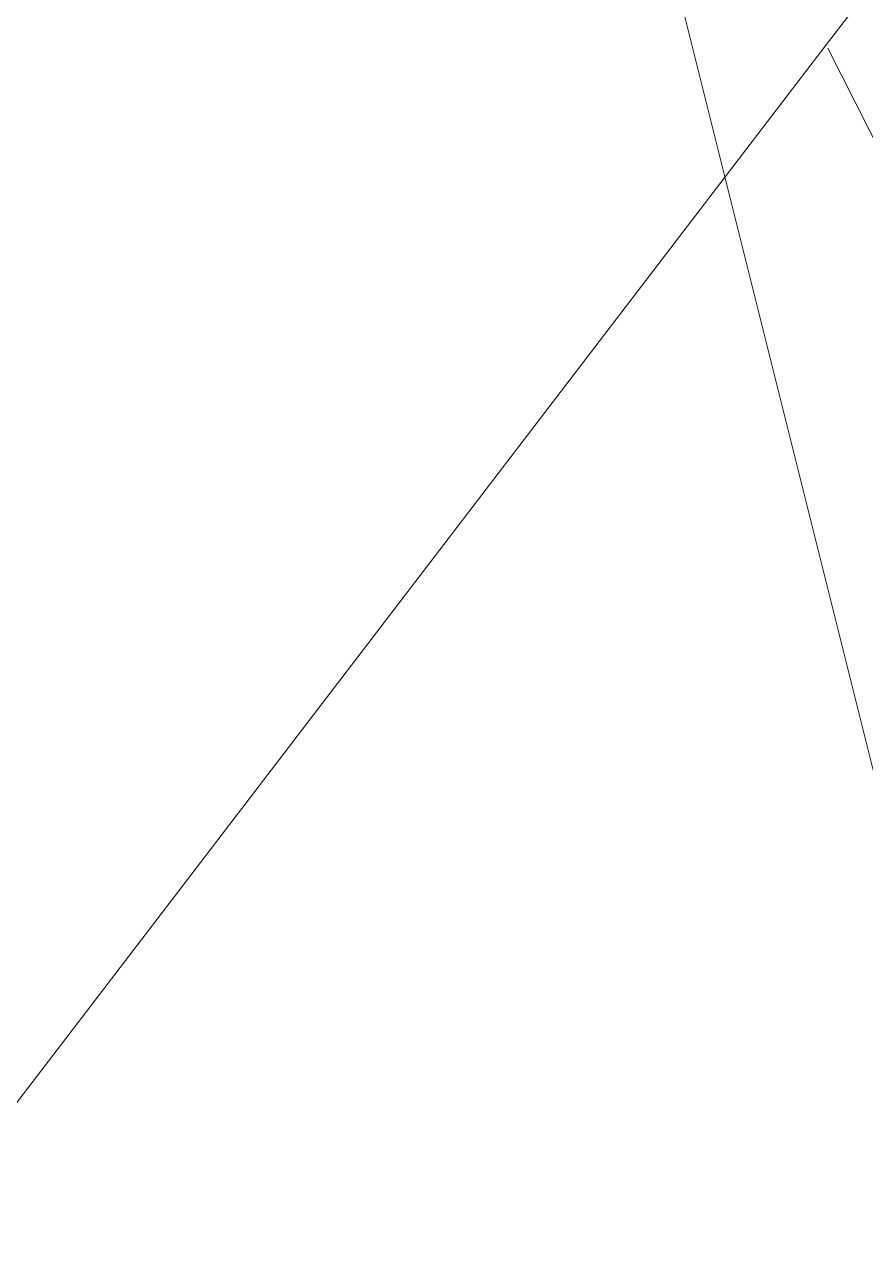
# Model space of a CAD drawing. Header units: millimetres. Extents: x -2893842 to -949497, y -1203244 to 262218.
# Drawn here: x -2248912 to -2246058, y -876823 to -872617 of the extents above; entities that cross this region are included whole.
import ezdxf

# ---------------------------------------------------------------- set-up
doc = ezdxf.new("R2010")
doc.units = ezdxf.units.MM
for name, color, linetype in [('!!!_ Размеры', 7, 'Continuous'), ('35_Телефон', 253, 'Continuous'), ('37_Кабель низкого напряжения', 253, 'Continuous')]:
    doc.layers.add(name, color=color, linetype=linetype)
doc.linetypes.add('g5_119_3', pattern='A,4,-1,[31,GUGK_2005.shx,S=0.1,R=0,X=0,Y=0],4,[31,GUGK_2005.shx,S=0.1,R=180,X=0,Y=0],-1', length=10)
doc.linetypes.add('g5_133_t', pattern='A,2,[27,GUGK_2005.shx,S=0.4,R=0,X=0,Y=0],2,-1', length=5)

# ---------------------------------------------------------------- blocks, each defined once
blk = doc.blocks.new('Топо_07.04.17')
at = {"layer": '35_Телефон', "color": 6, "linetype": 'g5_133_t', "lineweight": 20}
for points in [[(-440651.4, -734996.6), (-436712.9, -731600.1), (-427276.9, -728016.6), (-408751.2, -726373), (-401761.2, -719107.6), (-393276.3, -710378.5), (-389000.9, -702881.6), (-377054.9, -701963.9)], [(-397876.5, -729574.3), (-401756.7, -719119.5)]]:
    blk.add_lwpolyline(points, dxfattribs=at)
at = {"layer": '37_Кабель низкого напряжения', "color": 1, "linetype": 'g5_119_3', "lineweight": 20}
blk.add_lwpolyline([(-398039, -730950.3), (-401731.5, -722697.6), (-402436.8, -717373.3), (-411222.8, -712420), (-426312.4, -712707.8), (-436161.8, -709936.6), (-447003.5, -711285.6), (-448799.4, -712343.8), (-453614.6, -720185.5)], dxfattribs=at)

msp = doc.modelspace()

# ---------------------------------------------------------------- block references
at = {"layer": '!!!_ Размеры', "color": 1, "lineweight": 0, "rotation": 6.471407436947433}
msp.add_blockref('Топо_07.04.17', (-1928038.79367, -112877.83782), dxfattribs=at)

doc.saveas('drawing.dxf')
